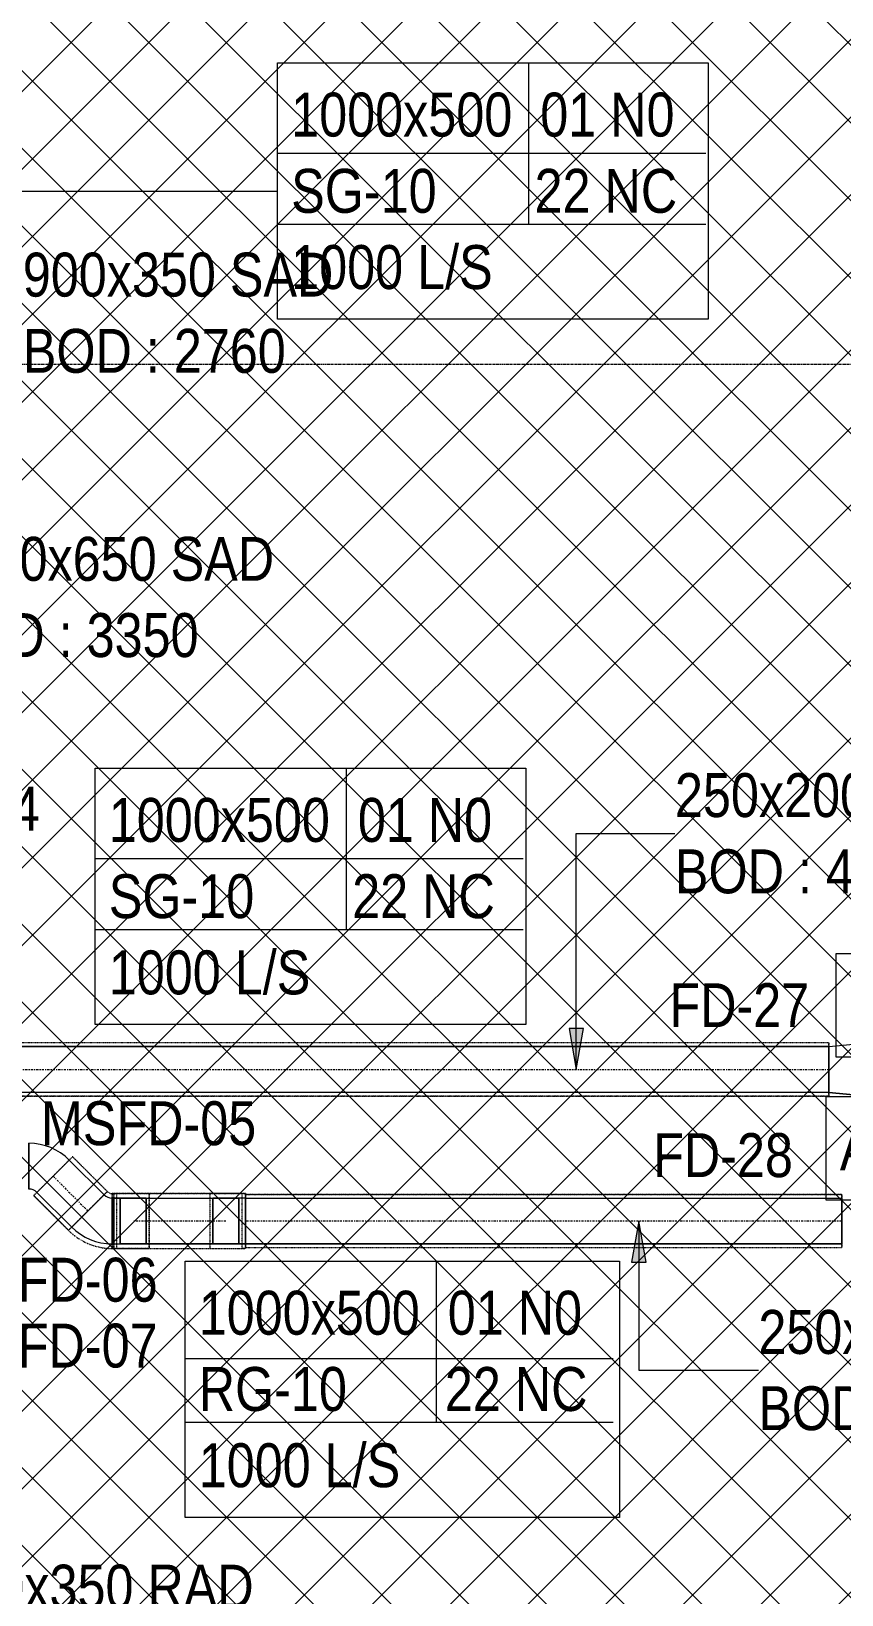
# Model space of a CAD drawing. Header units: inches. Extents: x -83664 to 20107, y -47222 to 19398.
# Drawn here: x -42215 to -37787, y -16489 to -7943 of the extents above; entities that cross this region are included whole.
import ezdxf

# ---------------------------------------------------------------- set-up
doc = ezdxf.new("R2010")
doc.units = ezdxf.units.IN
doc.header["$MEASUREMENT"] = 0
for name, pattern in [('Center', [29.999999, 12, -6, 6, -6]), ('Grid Line', [22.225, 12.7, -3.175, 3.175, -3.175]), ('Hidden 0_50', [1.0584, 0.5292, -0.5292])]:
    doc.linetypes.add(name, pattern=pattern)
doc.layers.add('A-DETL', color=7, linetype='Continuous', lineweight=18, true_color=0x00a600)
doc.layers.add('M-HVAC-DUCT', color=7, linetype='Continuous', lineweight=9, true_color=0xffe97f)
for name, color, linetype, lineweight in [('A-DETL-GENF', 7, 'Continuous', 9), ('G-ANNO-TEXT', 7, 'Continuous', 9), ('M-HVAC-DUCT-CNTR', 7, 'Center', 9), ('M-HVAC-DUCT-IDEN', 7, 'Continuous', 18), ('S-GRID', 7, 'Continuous', 9)]:
    doc.layers.add(name, color=color, linetype=linetype, lineweight=lineweight)
doc.styles.add('Arial Narrow_21', font='ARIALN.TTF', dxfattribs={"height": 240})

# ---------------------------------------------------------------- blocks, each defined once
blk = doc.blocks.new('M_Rec Transition - Length - Standard-8296341-FIRST FLOOR AC CONDITIONING LAYOUT - PART A')
at = {"layer": 'M-HVAC-DUCT', "color": 6, "true_color": 0xff00ff}
for p, q in [((0, 125), (250, 150)), ((0, 125), (250, 150)), ((0, 125), (0, -125)), ((0, -125), (0, 125)), ((250, -150), (250, 150)), ((250, 150), (250, -150)), ((0, -125), (250, -150)), ((250, -150), (0, -125))]:
    blk.add_line(p, q, dxfattribs=at)
blk = doc.blocks.new('M_Rec Elbow - Radius - 0_75W-8354277-FIRST FLOOR AC CONDITIONING LAYOUT - PART A')
at = {"layer": 'M-HVAC-DUCT', "color": 30, "true_color": 0xff7f00}
for p, q in [((-77.7, 125), (-77.7, -125)), ((-77.7, -125), (-77.7, 125)), ((-33.5, 143.3), (143.3, -33.5)), ((143.3, -33.5), (-33.5, 143.3))]:
    blk.add_line(p, q, dxfattribs=at)
for radius in [62.5, 62.5, 312.5, 312.5]:
    blk.add_arc((-77.7, 187.5), radius, 270, 315, dxfattribs=at)
blk = doc.blocks.new('M_Rec Elbow - Radius - 0_75W-8129823-FIRST FLOOR AC CONDITIONING LAYOUT - PART A')
at = {"layer": 'M-HVAC-DUCT', "color": 30, "true_color": 0xff7f00}
for p, q in [((110234.7, 83801.1), (110234.7, 84051.1)), ((110234.7, 84051.1), (110376.1, 84051.1)), ((110411.5, 84051.1), (110234.7, 84051.1)), ((110376.1, 84051.1), (110376.1, 83801.1)), ((110411.5, 84051.1), (110376.1, 84051.1)), ((110411.5, 83801.1), (110411.5, 84051.1)), ((110411.5, 84051.1), (110411.5, 83801.1)), ((110376.1, 83801.1), (110234.7, 83801.1)), ((110411.5, 83801.1), (110234.7, 83801.1)), ((110376.1, 83801.1), (110411.5, 83801.1))]:
    blk.add_line(p, q, dxfattribs=at)
blk = doc.blocks.new('M_Rec Elbow - Radius - 0_75W-V151-FIRST FLOOR AC CONDITIONING LAYOUT - PART A')
at = {"layer": 'M-HVAC-DUCT', "color": 30, "true_color": 0xff7f00}
for p, q in [((109692.2, 84051.1), (109692.2, 83801.1)), ((109692.2, 83801.1), (109692.2, 84051.1)), ((109727.6, 84051.1), (109692.2, 84051.1)), ((109692.2, 84051.1), (109869, 84051.1)), ((109727.6, 84051.1), (109727.6, 83801.1)), ((109869, 84051.1), (109727.6, 84051.1)), ((109869, 83801.1), (109869, 84051.1)), ((109692.2, 83801.1), (109727.6, 83801.1)), ((109692.2, 83801.1), (109869, 83801.1)), ((109727.6, 83801.1), (109869, 83801.1))]:
    blk.add_line(p, q, dxfattribs=at)
blk = doc.blocks.new('TEMW-SMBZ-HO-BM-HVAC-00002_rvt-1-FIRST FLOOR AC CONDITIONING LAYOUT - PART A')
at = {"layer": 'M-HVAC-DUCT', "color": 6, "linetype": 'Hidden 0_50', "true_color": 0xff00ff}
for p, q in [((113599.4, 84899.3), (108609.4, 84899.3)), ((113599.4, 84899.3), (108609.4, 84899.3)), ((113599.4, 84609.3), (113599.4, 84899.3)), ((113599.4, 84899.3), (113599.4, 84609.3)), ((108609.4, 84609.3), (113599.4, 84609.3)), ((113599.4, 84609.3), (108609.4, 84609.3))]:
    blk.add_line(p, q, dxfattribs=at)
at = {"layer": 'M-HVAC-DUCT', "color": 6, "true_color": 0xff00ff}
for p, q in [((108609.4, 84879.3), (113599.4, 84879.3)), ((113599.4, 84879.3), (108609.4, 84879.3)), ((113599.4, 84879.3), (113599.4, 84629.3)), ((113599.4, 84629.3), (113599.4, 84879.3)), ((113599.4, 84629.3), (108609.4, 84629.3)), ((113599.4, 84629.3), (108609.4, 84629.3))]:
    blk.add_line(p, q, dxfattribs=at)
at = {"layer": 'M-HVAC-DUCT', "color": 30, "linetype": 'Hidden 0_50', "true_color": 0xff7f00}
for p, q in [((109255.2, 84065.1), (109467.3, 84277.3)), ((109467.3, 84277.3), (109255.2, 84065.1)), ((109657.5, 84087.1), (109467.3, 84277.3)), ((109657.5, 84087.1), (109467.3, 84277.3)), ((109445.4, 83875), (109657.5, 84087.1)), ((109657.5, 84087.1), (109445.4, 83875)), ((109657.5, 84087.1), (109445.4, 83875)), ((109445.4, 83875), (109657.5, 84087.1)), ((109255.2, 84065.1), (109445.4, 83875)), ((109445.4, 83875), (109255.2, 84065.1)), ((109684, 84076.1), (109684, 83776.1)), ((109684, 83776.1), (109684, 84076.1)), ((109692.2, 84076.1), (109684, 84076.1)), ((109684, 84076.1), (109692.2, 84076.1)), ((109684, 83776.1), (109684, 84076.1)), ((109684, 84076.1), (109684, 83776.1)), ((109692.2, 84076.1), (109692.2, 83776.1)), ((109692.2, 83776.1), (109692.2, 84076.1)), ((109692.2, 84076.1), (109709.9, 84076.1)), ((109886.7, 84076.1), (109692.2, 84076.1)), ((109692.2, 84076.1), (109692.2, 83776.1)), ((109692.2, 83776.1), (109692.2, 84076.1)), ((109709.9, 84076.1), (109886.7, 84076.1)), ((109709.9, 83776.1), (109709.9, 84076.1)), ((110217, 84076.1), (109709.9, 84076.1)), ((109709.9, 84076.1), (109886.7, 84076.1)), ((109709.9, 83776.1), (109709.9, 84076.1)), ((109886.7, 84076.1), (109886.7, 83776.1)), ((109886.7, 84076.1), (110393.8, 84076.1)), ((109886.7, 83776.1), (109886.7, 84076.1)), ((110217, 84076.1), (110217, 83776.1)), ((110393.8, 84076.1), (110217, 84076.1)), ((110393.8, 84076.1), (110217, 84076.1)), ((110411.5, 84076.1), (110217, 84076.1)), ((110217, 84076.1), (110217, 83776.1)), ((110393.8, 83776.1), (110393.8, 84076.1)), ((110393.8, 84076.1), (110411.5, 84076.1)), ((110393.8, 83776.1), (110393.8, 84076.1)), ((110411.5, 84076.1), (110411.5, 83776.1)), ((110411.5, 84076.1), (110411.5, 83776.1)), ((110411.5, 84071.1), (110411.5, 83781.1)), ((110411.5, 83781.1), (110411.5, 84071.1)), ((113669.4, 84071.1), (110411.5, 84071.1)), ((110411.5, 84071.1), (113669.4, 84071.1)), ((113669.4, 84071.1), (113669.4, 83781.1)), ((113669.4, 83781.1), (113669.4, 84071.1)), ((109684, 83776.1), (109692.2, 83776.1)), ((109684, 83776.1), (109692.2, 83776.1)), ((109692.2, 83776.1), (109886.7, 83776.1)), ((109709.9, 83776.1), (109692.2, 83776.1)), ((109886.7, 83776.1), (109709.9, 83776.1)), ((109709.9, 83776.1), (110217, 83776.1)), ((109886.7, 83776.1), (109709.9, 83776.1)), ((109886.7, 83776.1), (110393.8, 83776.1)), ((110217, 83776.1), (110393.8, 83776.1)), ((110217, 83776.1), (110411.5, 83776.1)), ((110217, 83776.1), (110393.8, 83776.1)), ((110411.5, 83776.1), (110393.8, 83776.1)), ((110411.5, 83781.1), (113669.4, 83781.1)), ((110411.5, 83781.1), (113669.4, 83781.1))]:
    blk.add_line(p, q, dxfattribs=at)
at = {"layer": 'M-HVAC-DUCT', "color": 30, "true_color": 0xff7f00}
for p, q in [((109449.7, 84259.6), (109272.9, 84082.8)), ((109272.9, 84082.8), (109449.7, 84259.6)), ((109449.7, 84259.6), (109639.8, 84069.4)), ((109639.8, 84069.4), (109449.7, 84259.6)), ((109463, 83892.7), (109272.9, 84082.8)), ((109463, 83892.7), (109272.9, 84082.8)), ((109639.8, 84069.4), (109463, 83892.7)), ((109463, 83892.7), (109639.8, 84069.4)), ((109684, 83801.1), (109684, 84051.1)), ((109684, 84051.1), (109684, 83801.1)), ((109684, 84051.1), (109692.2, 84051.1)), ((109684, 84051.1), (109692.2, 84051.1)), ((109692.2, 83801.1), (109692.2, 84051.1)), ((109692.2, 84051.1), (109692.2, 83801.1)), ((109727.6, 83801.1), (109727.6, 84051.1)), ((109727.6, 84051.1), (109869, 84051.1)), ((109727.6, 84051.1), (110234.7, 84051.1)), ((109869, 84051.1), (109869, 83801.1)), ((109869, 84051.1), (110376.1, 84051.1)), ((110376.1, 84051.1), (110234.7, 84051.1)), ((110234.7, 84051.1), (110234.7, 83801.1)), ((110376.1, 83801.1), (110376.1, 84051.1)), ((110411.5, 83801.1), (110411.5, 84051.1)), ((110411.5, 84051.1), (110411.5, 83801.1)), ((110411.5, 84051.1), (113669.4, 84051.1)), ((110411.5, 84051.1), (113669.4, 84051.1)), ((113669.4, 83801.1), (113669.4, 84051.1)), ((113669.4, 84051.1), (113669.4, 83801.1)), ((109692.2, 83801.1), (109684, 83801.1)), ((109684, 83801.1), (109692.2, 83801.1)), ((109869, 83801.1), (109727.6, 83801.1)), ((109727.6, 83801.1), (110234.7, 83801.1)), ((110376.1, 83801.1), (109869, 83801.1)), ((110234.7, 83801.1), (110376.1, 83801.1)), ((113669.4, 83801.1), (110411.5, 83801.1)), ((110411.5, 83801.1), (113669.4, 83801.1))]:
    blk.add_line(p, q, dxfattribs=at)
at = {"layer": 'M-HVAC-DUCT', "color": 30, "linetype": 'Hidden 0_50', "true_color": 0xff7f00}
for radius in [37.5, 37.5, 337.5, 337.5]:
    blk.add_arc((109684, 84113.6), radius, 225, 270, dxfattribs=at)
at = {"layer": 'M-HVAC-DUCT-CNTR', "color": 6, "true_color": 0xff00ff}
blk.add_line((108609.4, 84754.3), (113599.4, 84754.3), dxfattribs=at)
at = {"layer": 'M-HVAC-DUCT-CNTR', "color": 30, "true_color": 0xff7f00}
for p, q in [((109361.3, 84171.2), (109551.4, 83981)), ((109692.2, 83926.1), (109684, 83926.1)), ((110305.4, 83926.1), (109798.3, 83926.1)), ((113669.4, 83926.1), (110411.5, 83926.1))]:
    blk.add_line(p, q, dxfattribs=at)
at = {"layer": 'M-HVAC-DUCT', "color": 6, "linetype": 'Hidden 0_50', "lineweight": 9, "true_color": 0xff00ff}
for name, p in [('M_Rec Transition - Length - Standard-8296341-FIRST FLOOR AC CONDITIONING LAYOUT - PART A', (113599.4, 84754.3)), ('M_Rec Elbow - Radius - 0_75W-V151-FIRST FLOOR AC CONDITIONING LAYOUT - PART A', (0, 0)), ('M_Rec Elbow - Radius - 0_75W-8129823-FIRST FLOOR AC CONDITIONING LAYOUT - PART A', (0, 0))]:
    blk.add_blockref(name, p, dxfattribs=at)
for p, rotation in [((109306.4, 84226.1), 135), ((109606.4, 83926.1), 315)]:
    blk.add_blockref('M_Rec Elbow - Radius - 0_75W-8354277-FIRST FLOOR AC CONDITIONING LAYOUT - PART A', p, dxfattribs=dict(at, rotation=rotation))
blk = doc.blocks.new('TEMW-SMBZ-HO-BM-HVAC-00002_rvt-2-FIRST FLOOR AC CONDITIONING LAYOUT - PART A')
at = {"layer": 'M-HVAC-DUCT', "color": 6, "linetype": 'Hidden 0_50', "true_color": 0xff00ff}
for p, q in [((113599.4, 84899.3), (108609.4, 84899.3)), ((113599.4, 84899.3), (108609.4, 84899.3)), ((113599.4, 84609.3), (113599.4, 84899.3)), ((113599.4, 84899.3), (113599.4, 84609.3)), ((108609.4, 84609.3), (113599.4, 84609.3)), ((113599.4, 84609.3), (108609.4, 84609.3))]:
    blk.add_line(p, q, dxfattribs=at)
at = {"layer": 'M-HVAC-DUCT', "color": 6, "true_color": 0xff00ff}
for p, q in [((108609.4, 84879.3), (113599.4, 84879.3)), ((113599.4, 84879.3), (108609.4, 84879.3)), ((113599.4, 84879.3), (113599.4, 84629.3)), ((113599.4, 84629.3), (113599.4, 84879.3)), ((113599.4, 84629.3), (108609.4, 84629.3)), ((113599.4, 84629.3), (108609.4, 84629.3))]:
    blk.add_line(p, q, dxfattribs=at)
at = {"layer": 'M-HVAC-DUCT', "color": 30, "linetype": 'Hidden 0_50', "true_color": 0xff7f00}
for p, q in [((109255.2, 84065.1), (109467.3, 84277.3)), ((109467.3, 84277.3), (109255.2, 84065.1)), ((109657.5, 84087.1), (109467.3, 84277.3)), ((109657.5, 84087.1), (109467.3, 84277.3)), ((109445.4, 83875), (109657.5, 84087.1)), ((109657.5, 84087.1), (109445.4, 83875)), ((109657.5, 84087.1), (109445.4, 83875)), ((109445.4, 83875), (109657.5, 84087.1)), ((109255.2, 84065.1), (109445.4, 83875)), ((109445.4, 83875), (109255.2, 84065.1)), ((109684, 84076.1), (109684, 83776.1)), ((109684, 83776.1), (109684, 84076.1)), ((109692.2, 84076.1), (109684, 84076.1)), ((109684, 84076.1), (109692.2, 84076.1)), ((109684, 83776.1), (109684, 84076.1)), ((109684, 84076.1), (109684, 83776.1)), ((109692.2, 84076.1), (109692.2, 83776.1)), ((109692.2, 83776.1), (109692.2, 84076.1)), ((109692.2, 84076.1), (109709.9, 84076.1)), ((109886.7, 84076.1), (109692.2, 84076.1)), ((109692.2, 84076.1), (109692.2, 83776.1)), ((109692.2, 83776.1), (109692.2, 84076.1)), ((109709.9, 84076.1), (109886.7, 84076.1)), ((109709.9, 83776.1), (109709.9, 84076.1)), ((110217, 84076.1), (109709.9, 84076.1)), ((109709.9, 84076.1), (109886.7, 84076.1)), ((109709.9, 83776.1), (109709.9, 84076.1)), ((109886.7, 84076.1), (109886.7, 83776.1)), ((109886.7, 84076.1), (110393.8, 84076.1)), ((109886.7, 83776.1), (109886.7, 84076.1)), ((110217, 84076.1), (110217, 83776.1)), ((110393.8, 84076.1), (110217, 84076.1)), ((110393.8, 84076.1), (110217, 84076.1)), ((110411.5, 84076.1), (110217, 84076.1)), ((110217, 84076.1), (110217, 83776.1)), ((110393.8, 83776.1), (110393.8, 84076.1)), ((110393.8, 84076.1), (110411.5, 84076.1)), ((110393.8, 83776.1), (110393.8, 84076.1)), ((110411.5, 84076.1), (110411.5, 83776.1)), ((110411.5, 84076.1), (110411.5, 83776.1)), ((110411.5, 84071.1), (110411.5, 83781.1)), ((110411.5, 83781.1), (110411.5, 84071.1)), ((113669.4, 84071.1), (110411.5, 84071.1)), ((110411.5, 84071.1), (113669.4, 84071.1)), ((113669.4, 84071.1), (113669.4, 83781.1)), ((113669.4, 83781.1), (113669.4, 84071.1)), ((109684, 83776.1), (109692.2, 83776.1)), ((109684, 83776.1), (109692.2, 83776.1)), ((109692.2, 83776.1), (109886.7, 83776.1)), ((109709.9, 83776.1), (109692.2, 83776.1)), ((109886.7, 83776.1), (109709.9, 83776.1)), ((109709.9, 83776.1), (110217, 83776.1)), ((109886.7, 83776.1), (109709.9, 83776.1)), ((109886.7, 83776.1), (110393.8, 83776.1)), ((110217, 83776.1), (110393.8, 83776.1)), ((110217, 83776.1), (110411.5, 83776.1)), ((110217, 83776.1), (110393.8, 83776.1)), ((110411.5, 83776.1), (110393.8, 83776.1)), ((110411.5, 83781.1), (113669.4, 83781.1)), ((110411.5, 83781.1), (113669.4, 83781.1))]:
    blk.add_line(p, q, dxfattribs=at)
at = {"layer": 'M-HVAC-DUCT', "color": 30, "true_color": 0xff7f00}
for p, q in [((109449.7, 84259.6), (109272.9, 84082.8)), ((109272.9, 84082.8), (109449.7, 84259.6)), ((109449.7, 84259.6), (109639.8, 84069.4)), ((109639.8, 84069.4), (109449.7, 84259.6)), ((109463, 83892.7), (109272.9, 84082.8)), ((109463, 83892.7), (109272.9, 84082.8)), ((109639.8, 84069.4), (109463, 83892.7)), ((109463, 83892.7), (109639.8, 84069.4)), ((109684, 83801.1), (109684, 84051.1)), ((109684, 84051.1), (109684, 83801.1)), ((109684, 84051.1), (109692.2, 84051.1)), ((109684, 84051.1), (109692.2, 84051.1)), ((109692.2, 83801.1), (109692.2, 84051.1)), ((109692.2, 84051.1), (109692.2, 83801.1)), ((109727.6, 83801.1), (109727.6, 84051.1)), ((109727.6, 84051.1), (109869, 84051.1)), ((109727.6, 84051.1), (110234.7, 84051.1)), ((109869, 84051.1), (109869, 83801.1)), ((109869, 84051.1), (110376.1, 84051.1)), ((110376.1, 84051.1), (110234.7, 84051.1)), ((110234.7, 84051.1), (110234.7, 83801.1)), ((110376.1, 83801.1), (110376.1, 84051.1)), ((110411.5, 83801.1), (110411.5, 84051.1)), ((110411.5, 84051.1), (110411.5, 83801.1)), ((110411.5, 84051.1), (113669.4, 84051.1)), ((110411.5, 84051.1), (113669.4, 84051.1)), ((113669.4, 83801.1), (113669.4, 84051.1)), ((113669.4, 84051.1), (113669.4, 83801.1)), ((109692.2, 83801.1), (109684, 83801.1)), ((109684, 83801.1), (109692.2, 83801.1)), ((109869, 83801.1), (109727.6, 83801.1)), ((109727.6, 83801.1), (110234.7, 83801.1)), ((110376.1, 83801.1), (109869, 83801.1)), ((110234.7, 83801.1), (110376.1, 83801.1)), ((113669.4, 83801.1), (110411.5, 83801.1)), ((110411.5, 83801.1), (113669.4, 83801.1))]:
    blk.add_line(p, q, dxfattribs=at)
at = {"layer": 'M-HVAC-DUCT', "color": 30, "linetype": 'Hidden 0_50', "true_color": 0xff7f00}
for radius in [37.5, 37.5, 337.5, 337.5]:
    blk.add_arc((109684, 84113.6), radius, 225, 270, dxfattribs=at)
at = {"layer": 'M-HVAC-DUCT-CNTR', "color": 6, "true_color": 0xff00ff}
blk.add_line((108609.4, 84754.3), (113599.4, 84754.3), dxfattribs=at)
at = {"layer": 'M-HVAC-DUCT-CNTR', "color": 30, "true_color": 0xff7f00}
for p, q in [((109361.3, 84171.2), (109551.4, 83981)), ((109692.2, 83926.1), (109684, 83926.1)), ((110305.4, 83926.1), (109798.3, 83926.1)), ((113669.4, 83926.1), (110411.5, 83926.1))]:
    blk.add_line(p, q, dxfattribs=at)
at = {"layer": 'M-HVAC-DUCT', "color": 6, "linetype": 'Hidden 0_50', "lineweight": 9, "true_color": 0xff00ff}
for name, p in [('M_Rec Transition - Length - Standard-8296341-FIRST FLOOR AC CONDITIONING LAYOUT - PART A', (113599.4, 84754.3)), ('M_Rec Elbow - Radius - 0_75W-V151-FIRST FLOOR AC CONDITIONING LAYOUT - PART A', (0, 0)), ('M_Rec Elbow - Radius - 0_75W-8129823-FIRST FLOOR AC CONDITIONING LAYOUT - PART A', (0, 0))]:
    blk.add_blockref(name, p, dxfattribs=at)
for p, rotation in [((109306.4, 84226.1), 135), ((109606.4, 83926.1), 315)]:
    blk.add_blockref('M_Rec Elbow - Radius - 0_75W-8354277-FIRST FLOOR AC CONDITIONING LAYOUT - PART A', p, dxfattribs=dict(at, rotation=rotation))

msp = doc.modelspace()

# ---------------------------------------------------------------- hatches: boundary and pattern name
at = {"layer": 'A-DETL-GENF', "true_color": 0xff0000}
h = msp.add_hatch(dxfattribs=at)
h.set_pattern_fill('FP_59', color=1, style=0, pattern_type=2)
h.set_pattern_definition([(45, (-151456.65, -98372.2), (-212.13203, 212.13203), []), (135, (-151456.65, -98372.2), (-212.13203, -212.13203), [])])
h.paths.add_polyline_path([(-62993, -37189.5), (-27297.3, -37189.5), (-27297.3, -98.4), (-62993, -98.4), (-62993, -33333)])
at = {"layer": 'M-HVAC-DUCT-IDEN', "lineweight": 9}
for points in [[(-39237.4, -13617.9), (-39197.7, -13392.9), (-39277.1, -13392.9)], [(-38895.8, -14446.1), (-38935.5, -14671.1), (-38856.1, -14671.1)]]:
    msp.add_hatch(color=256, dxfattribs=at).paths.add_polyline_path(points)

# ---------------------------------------------------------------- linework, layer by layer
at = {"layer": 'A-DETL', "color": 7, "lineweight": 9}
for p, q in [((-39497.5, -8117.4), (-39497.5, -8997.4)), ((-40870.4, -8609.5), (-38530.4, -8609.5)), ((-40870.4, -8997.4), (-38530.4, -8997.4)), ((-40494, -11972.6), (-40494, -12852.6)), ((-41866.9, -12464.6), (-39526.9, -12464.6)), ((-41866.9, -12852.6), (-39526.9, -12852.6)), ((-40002.7, -14666.1), (-40002.7, -15546.1)), ((-41375.6, -15198.2), (-39035.6, -15198.2)), ((-41375.6, -15546.1), (-39035.6, -15546.1))]:
    msp.add_line(p, q, dxfattribs=at)
at = {"layer": 'G-ANNO-TEXT'}
msp.add_line((-42720.6, -8816.7), (-40869.8, -8816.7), dxfattribs=at)
at = {"layer": 'G-ANNO-TEXT', "flags": 128}
for points in [[(-40869.8, -8116.2), (-38516.3, -8116.2), (-38516.3, -9517.2), (-40869.8, -9517.2)], [(-41866.2, -11971.3), (-39512.7, -11971.3), (-39512.7, -13372.3), (-41866.2, -13372.3)], [(-37817.1, -12984), (-37260.6, -12984), (-37260.6, -13551), (-37817.1, -13551)], [(-37872.1, -13765.8), (-37315.6, -13765.8), (-37315.6, -14332.8), (-37872.1, -14332.8)], [(-41374.9, -14664.9), (-39001.9, -14664.9), (-39001.9, -16065.9), (-41374.9, -16065.9)]]:
    msp.add_lwpolyline(points, close=True, dxfattribs=at)
at = {"layer": 'M-HVAC-DUCT-IDEN', "lineweight": 9}
for p, q in [((-39237.4, -12327.6), (-38698.4, -12327.6)), ((-39237.4, -13617.9), (-39237.4, -12327.6)), ((-39197.7, -13392.9), (-39277.1, -13392.9)), ((-39277.1, -13392.9), (-39237.4, -13617.9)), ((-39237.4, -13617.9), (-39197.7, -13392.9)), ((-38895.8, -14446.1), (-38935.5, -14671.1)), ((-38856.1, -14671.1), (-38895.8, -14446.1)), ((-38895.8, -14446.1), (-38895.8, -15261.9)), ((-38935.5, -14671.1), (-38856.1, -14671.1)), ((-38895.8, -15261.9), (-38242.6, -15261.9))]:
    msp.add_line(p, q, dxfattribs=at)
at = {"layer": 'S-GRID', "color": 254, "linetype": 'Grid Line', "true_color": 0xdcdcdc}
msp.add_line((20106.7, -9764.5), (-81517, -9764.5), dxfattribs=at)

# ---------------------------------------------------------------- block references
at = {"lineweight": 5}
for name in ['TEMW-SMBZ-HO-BM-HVAC-00002_rvt-1-FIRST FLOOR AC CONDITIONING LAYOUT - PART A', 'TEMW-SMBZ-HO-BM-HVAC-00002_rvt-2-FIRST FLOOR AC CONDITIONING LAYOUT - PART A']:
    msp.add_blockref(name, (-151456.7, -98372.2), dxfattribs=at)

# ---------------------------------------------------------------- texts
at = {"layer": 'G-ANNO-TEXT', "char_height": 240, "attachment_point": 1, "style": 'Arial Narrow_21'}
for s, insert, width in [('1000x500  01 N0', (-40794.8, -8278.6), 2633.543), ('SG-10       22 NC', (-40794.8, -8695.3), 2657.594), ('1000 L/S', (-40794.8, -9112), 1382.911), ('MSFD-04', (-43344.9, -12072.8), 1491.139), ('1000x500  01 N0', (-41791.2, -12133.8), 2633.543), ('SG-10       22 NC', (-41791.2, -12550.5), 2657.594), ('1000 L/S', (-41791.2, -12967.2), 1382.911), ('FD-27', (-38728.7, -13146.4), 974.05), ('MSFD-05', (-42161.8, -13791.5), 1491.139), ('AD', (-37797.1, -13928.3), 481.012), ('FD-28', (-38817.5, -13965.8), 974.05), ('MSFD-06', (-42700.7, -14646.8), 1491.139), ('1000x500  01 N0', (-41299.9, -14827.3), 2633.543), ('MSFD-07', (-42700.7, -15006.8), 1491.139), ('RG-10       22 NC', (-41299.9, -15244), 2681.645), ('1000 L/S', (-41299.9, -15660.8), 1382.911)]:
    msp.add_mtext(s, dxfattribs=dict(at, insert=insert, width=width))
at = {"layer": 'M-HVAC-DUCT-IDEN', "lineweight": 9, "char_height": 240, "attachment_point": 1, "style": 'Arial Narrow_21'}
for s, insert, width in [('900x350 SAD', (-42261, -9153.2), 2128.48), ('BOD : 2760', (-42261, -9569.9), 1803.797), ('1450x650 SAD', (-42737.4, -10706.7), 2320.885), ('BOD : 3350', (-42737.4, -11123.4), 1803.797), ('250x200 RAD', (-38698.4, -11998), 2152.531), ('BOD : 4315', (-38698.4, -12414.7), 1803.797), ('250x200 SAD', (-38242.6, -14932.3), 2128.48), ('BOD : 4335', (-38242.6, -15349), 1803.797), ('800x350 RAD', (-42711.3, -16324.3), 2152.531)]:
    msp.add_mtext(s, dxfattribs=dict(at, insert=insert, width=width))

doc.saveas('drawing.dxf')
